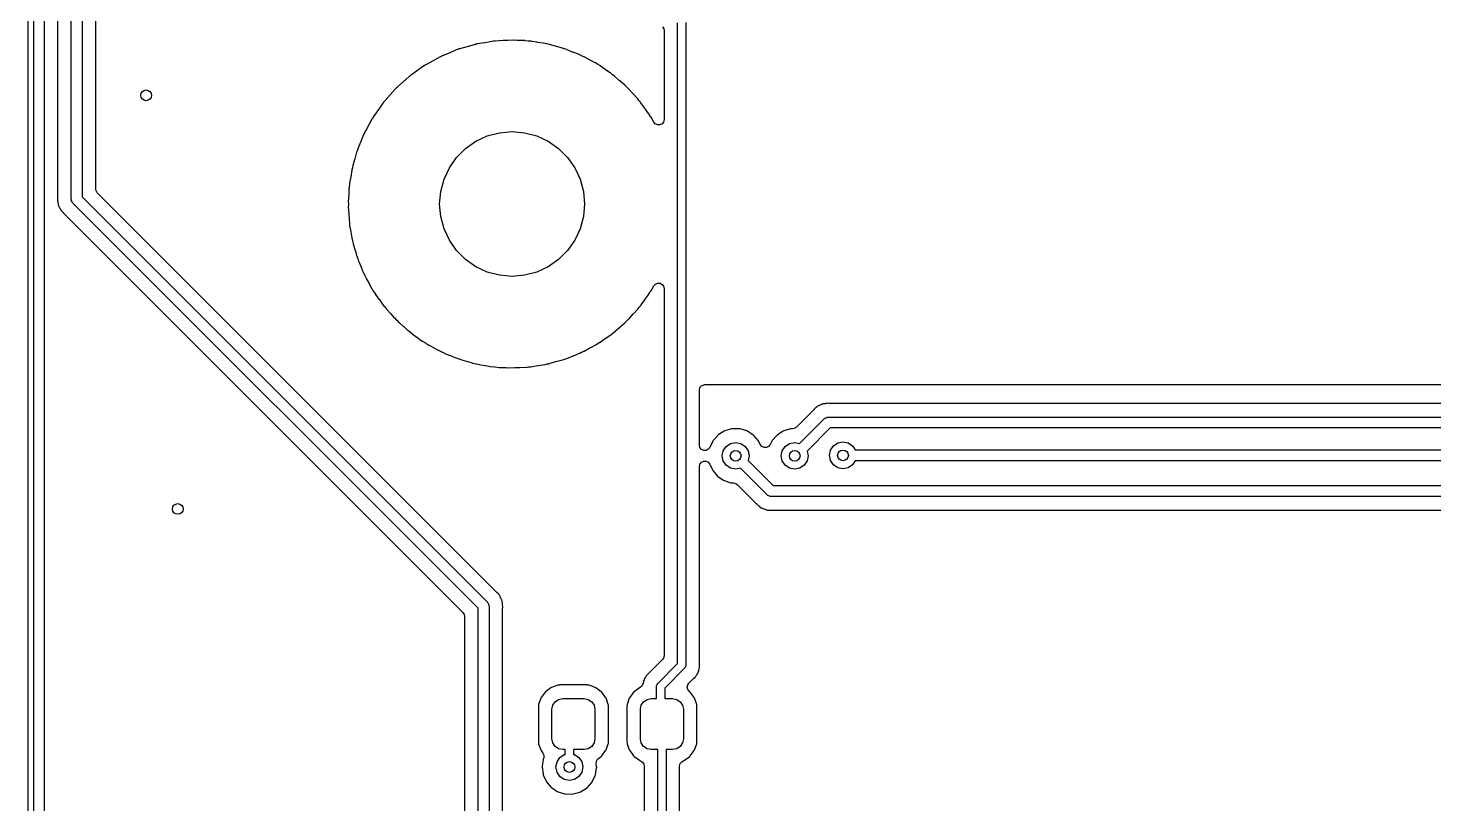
# Model space of a CAD drawing. Extents: x 0 to 4.25, y -4.33 to 0.
# Drawn here: x -0.002 to 1.03, y -3.785 to -3.216 of the extents above; entities that cross this region are included whole.
import ezdxf

# ---------------------------------------------------------------- set-up
doc = ezdxf.new("R2010")
doc.units = 0
doc.header["$MEASUREMENT"] = 0
doc.layers.add('BLACK', color=7, linetype='CONTINUOUS')

msp = doc.modelspace()

# ---------------------------------------------------------------- linework, layer by layer
at = {"layer": 'BLACK', "linetype": 'CONTINUOUS'}
for p, q in [((-0.001969, -4.33071), (-0.001969, 0)), ((0.001969, -0.001969), (0.001969, -4.32874)), ((0.009961, -4.31675), (0.009961, -2.81896)), ((0.019681, -2.87754), (0.019681, -3.33962)), ((0.029661, -3.34154), (0.029661, -2.87717)), ((0.037661, -2.87882), (0.037661, -3.33988)), ((0.047642, -3.33409), (0.047642, -3.14994)), ((0.463579, -3.21501), (0.464526, -3.21651)), ((0.464526, -3.21651), (0.464751, -3.21784)), ((0.464751, -3.21784), (0.464751, -3.28316)), ((0.474731, -3.68244), (0.474731, -3.21204)), ((0.480731, -3.21197), (0.480731, -3.68369)), ((0.326061, -3.22794), (0.320213, -3.22965)), ((0.326278, -3.22789), (0.326061, -3.22794)), ((0.32665, -3.22783), (0.326278, -3.22789)), ((0.327048, -3.22774), (0.32665, -3.22783)), ((0.327293, -3.22767), (0.327048, -3.22774)), ((0.327506, -3.22763), (0.327293, -3.22767)), ((0.333334, -3.22668), (0.327506, -3.22763)), ((0.333372, -3.22668), (0.333334, -3.22668)), ((0.339496, -3.22562), (0.333372, -3.22668)), ((0.339718, -3.2256), (0.339496, -3.22562)), ((0.339985, -3.22558), (0.339718, -3.2256)), ((0.340399, -3.22554), (0.339985, -3.22558)), ((0.340542, -3.22551), (0.340399, -3.22554)), ((0.34076, -3.22549), (0.340542, -3.22551)), ((0.346742, -3.2252), (0.34076, -3.22549)), ((0.346774, -3.2252), (0.346742, -3.2252)), ((0.349711, -3.22503), (0.346774, -3.2252)), ((0.349822, -3.22503), (0.349711, -3.22503)), ((0.350153, -3.22503), (0.349822, -3.22503)), ((0.350348, -3.22502), (0.350153, -3.22503)), ((0.35395, -3.22485), (0.350348, -3.22502)), ((0.354168, -3.22485), (0.35395, -3.22485)), ((0.356894, -3.22502), (0.354168, -3.22485)), ((0.357145, -3.22503), (0.356894, -3.22502)), ((0.358174, -3.22503), (0.357145, -3.22503)), ((0.358249, -3.22503), (0.358174, -3.22503)), ((0.362561, -3.2252), (0.358249, -3.22503)), ((0.362748, -3.22521), (0.362561, -3.2252)), ((0.364971, -3.22552), (0.362748, -3.22521)), ((0.365259, -3.22555), (0.364971, -3.22552)), ((0.367348, -3.22568), (0.365259, -3.22555)), ((0.367566, -3.2257), (0.367348, -3.22568)), ((0.371644, -3.22642), (0.367566, -3.2257)), ((0.371799, -3.22645), (0.371644, -3.22642)), ((0.376056, -3.22703), (0.371799, -3.22645)), ((0.376273, -3.22707), (0.376056, -3.22703)), ((0.378325, -3.22759), (0.376273, -3.22707)), ((0.378615, -3.22765), (0.378325, -3.22759)), ((0.380571, -3.228), (0.378615, -3.22765)), ((0.380784, -3.22805), (0.380571, -3.228)), ((0.384858, -3.22925), (0.380784, -3.22805)), ((0.300406, -3.23706), (0.295298, -3.23992)), ((0.300606, -3.23696), (0.300406, -3.23706)), ((0.301155, -3.23673), (0.300606, -3.23696)), ((0.301511, -3.23656), (0.301155, -3.23673)), ((0.301924, -3.23633), (0.301511, -3.23656)), ((0.302122, -3.23624), (0.301924, -3.23633)), ((0.307419, -3.2341), (0.302122, -3.23624)), ((0.307467, -3.23408), (0.307419, -3.2341)), ((0.312975, -3.23177), (0.307467, -3.23408)), ((0.313185, -3.2317), (0.312975, -3.23177)), ((0.313651, -3.23156), (0.313185, -3.2317)), ((0.31403, -3.23143), (0.313651, -3.23156)), ((0.314366, -3.23129), (0.31403, -3.23143)), ((0.314574, -3.23122), (0.314366, -3.23129)), ((0.320169, -3.22966), (0.314574, -3.23122)), ((0.320213, -3.22965), (0.320169, -3.22966)), ((0.385003, -3.22928), (0.384858, -3.22925)), ((0.389274, -3.23037), (0.385003, -3.22928)), ((0.389485, -3.23044), (0.389274, -3.23037)), ((0.391363, -3.23115), (0.389485, -3.23044)), ((0.391651, -3.23124), (0.391363, -3.23115)), ((0.393452, -3.23177), (0.391651, -3.23124)), ((0.393658, -3.23185), (0.393452, -3.23177)), ((0.397673, -3.23354), (0.393658, -3.23185)), ((0.397806, -3.23359), (0.397673, -3.23354)), ((0.402028, -3.23519), (0.397806, -3.23359)), ((0.402231, -3.23528), (0.402028, -3.23519)), ((0.403919, -3.23615), (0.402231, -3.23528)), ((0.404201, -3.23628), (0.403919, -3.23615)), ((0.405833, -3.23697), (0.404201, -3.23628)), ((0.406028, -3.23706), (0.405833, -3.23697)), ((0.409924, -3.23924), (0.406028, -3.23706)), ((0.410044, -3.2393), (0.409924, -3.23924)), ((0.414155, -3.24142), (0.410044, -3.2393)), ((0.283807, -3.24712), (0.279278, -3.25027)), ((0.283861, -3.24708), (0.283807, -3.24712)), ((0.288517, -3.24373), (0.283861, -3.24708)), ((0.288704, -3.24361), (0.288517, -3.24373)), ((0.289317, -3.24327), (0.288704, -3.24361)), ((0.289646, -3.24306), (0.289317, -3.24327)), ((0.290121, -3.24273), (0.289646, -3.24306)), ((0.290308, -3.24262), (0.290121, -3.24273)), ((0.295246, -3.23995), (0.290308, -3.24262)), ((0.295298, -3.23992), (0.295246, -3.23995)), ((0.414346, -3.24153), (0.414155, -3.24142)), ((0.415835, -3.24253), (0.414346, -3.24153)), ((0.416106, -3.24269), (0.415835, -3.24253)), ((0.417556, -3.2435), (0.416106, -3.24269)), ((0.417741, -3.24362), (0.417556, -3.2435)), ((0.421456, -3.24628), (0.417741, -3.24362)), ((0.421562, -3.24635), (0.421456, -3.24628)), ((0.425498, -3.24898), (0.421562, -3.24635)), ((0.425676, -3.24912), (0.425498, -3.24898)), ((0.42696, -3.2502), (0.425676, -3.24912)), ((0.268212, -3.2601), (0.26753, -3.26072)), ((0.268476, -3.25984), (0.268212, -3.2601)), ((0.269013, -3.25925), (0.268476, -3.25984)), ((0.269168, -3.2591), (0.269013, -3.25925)), ((0.27324, -3.25554), (0.269168, -3.2591)), ((0.273295, -3.25549), (0.27324, -3.25554)), ((0.277459, -3.2517), (0.273295, -3.25549)), ((0.277631, -3.25157), (0.277459, -3.2517)), ((0.27829, -3.25109), (0.277631, -3.25157)), ((0.278588, -3.25085), (0.27829, -3.25109)), ((0.279105, -3.2504), (0.278588, -3.25085)), ((0.279278, -3.25027), (0.279105, -3.2504)), ((0.427216, -3.2504), (0.42696, -3.2502)), ((0.428479, -3.25131), (0.427216, -3.2504)), ((0.428649, -3.25145), (0.428479, -3.25131)), ((0.432124, -3.25457), (0.428649, -3.25145)), ((0.432216, -3.25465), (0.432124, -3.25457)), ((0.435914, -3.25778), (0.432216, -3.25465)), ((0.436074, -3.25794), (0.435914, -3.25778)), ((0.437152, -3.25908), (0.436074, -3.25794)), ((0.437389, -3.25931), (0.437152, -3.25908)), ((0.438463, -3.26028), (0.437389, -3.25931)), ((0.25921, -3.27019), (0.258531, -3.27097)), ((0.259438, -3.26991), (0.25921, -3.27019)), ((0.25997, -3.26917), (0.259438, -3.26991)), ((0.260108, -3.269), (0.25997, -3.26917)), ((0.263687, -3.26508), (0.260108, -3.269)), ((0.263741, -3.26502), (0.263687, -3.26508)), ((0.267375, -3.26088), (0.263741, -3.26502)), ((0.26753, -3.26072), (0.267375, -3.26088)), ((0.438617, -3.26044), (0.438463, -3.26028)), ((0.441791, -3.26401), (0.438617, -3.26044)), ((0.441869, -3.2641), (0.441791, -3.26401)), ((0.445264, -3.26771), (0.441869, -3.2641)), ((0.445407, -3.26788), (0.445264, -3.26771)), ((0.446283, -3.26905), (0.445407, -3.26788)), ((0.446497, -3.26931), (0.446283, -3.26905)), ((0.447385, -3.27031), (0.446497, -3.26931)), ((0.447521, -3.27048), (0.447385, -3.27031)), ((0.450338, -3.27448), (0.447521, -3.27048)), ((0.252089, -3.28004), (0.251589, -3.28092)), ((0.252207, -3.27986), (0.252089, -3.28004)), ((0.255265, -3.27565), (0.252207, -3.27986)), ((0.255316, -3.27558), (0.255265, -3.27565)), ((0.258394, -3.27114), (0.255316, -3.27558)), ((0.258531, -3.27097), (0.258394, -3.27114)), ((0.450402, -3.27457), (0.450338, -3.27448)), ((0.453432, -3.27862), (0.450402, -3.27457)), ((0.453555, -3.27881), (0.453432, -3.27862)), ((0.454238, -3.27998), (0.453555, -3.27881)), ((0.454425, -3.28027), (0.454238, -3.27998)), ((0.455133, -3.28127), (0.454425, -3.28027)), ((0.248083, -3.28709), (0.245566, -3.29152)), ((0.248129, -3.28701), (0.248083, -3.28709)), ((0.250633, -3.28235), (0.248129, -3.28701)), ((0.250749, -3.28216), (0.250633, -3.28235)), ((0.251398, -3.28123), (0.250749, -3.28216)), ((0.251589, -3.28092), (0.251398, -3.28123)), ((0.455249, -3.28146), (0.455133, -3.28127)), ((0.457245, -3.28509), (0.455249, -3.28146)), ((0.458257, -3.28629), (0.457245, -3.28509)), ((0.45986, -3.28706), (0.458257, -3.28629)), ((0.461641, -3.28706), (0.45986, -3.28706)), ((0.463245, -3.28629), (0.461641, -3.28706)), ((0.464354, -3.2849), (0.463245, -3.28629)), ((0.464751, -3.28316), (0.464354, -3.2849)), ((0.242233, -3.29927), (0.240267, -3.30386)), ((0.242272, -3.29918), (0.242233, -3.29927)), ((0.24419, -3.29437), (0.242272, -3.29918)), ((0.244284, -3.29417), (0.24419, -3.29437)), ((0.244874, -3.29307), (0.244284, -3.29417)), ((0.245027, -3.29275), (0.244874, -3.29307)), ((0.245469, -3.29172), (0.245027, -3.29275)), ((0.245566, -3.29152), (0.245469, -3.29172)), ((0.319056, -3.30437), (0.326645, -3.29906)), ((0.326645, -3.29906), (0.335042, -3.29514)), ((0.335042, -3.29514), (0.34399, -3.29274)), ((0.34399, -3.29274), (0.35322, -3.29194)), ((0.35322, -3.29194), (0.362449, -3.29274)), ((0.362449, -3.29274), (0.371398, -3.29514)), ((0.371398, -3.29514), (0.379795, -3.29906)), ((0.379795, -3.29906), (0.387384, -3.30437)), ((0.23915, -3.30704), (0.237817, -3.31192)), ((0.23922, -3.30683), (0.23915, -3.30704)), ((0.239723, -3.30557), (0.23922, -3.30683)), ((0.239837, -3.30524), (0.239723, -3.30557)), ((0.240192, -3.30406), (0.239837, -3.30524)), ((0.240267, -3.30386), (0.240192, -3.30406)), ((0.307191, -3.31851), (0.312505, -3.31092)), ((0.312505, -3.31092), (0.319056, -3.30437)), ((0.387384, -3.30437), (0.393935, -3.31092)), ((0.393935, -3.31092), (0.399249, -3.31851)), ((0.235576, -3.32019), (0.234822, -3.32509)), ((0.235622, -3.31998), (0.235576, -3.32019)), ((0.236007, -3.31856), (0.235622, -3.31998)), ((0.236082, -3.31823), (0.236007, -3.31856)), ((0.236323, -3.31692), (0.236082, -3.31823)), ((0.236375, -3.31671), (0.236323, -3.31692)), ((0.237787, -3.31203), (0.236375, -3.31671)), ((0.237817, -3.31192), (0.237787, -3.31203)), ((0.303275, -3.32691), (0.307191, -3.31851)), ((0.399249, -3.31851), (0.403164, -3.32691)), ((0.233774, -3.3319), (0.233535, -3.33345)), ((0.233811, -3.33157), (0.233774, -3.3319)), ((0.233912, -3.33012), (0.233811, -3.33157)), ((0.233939, -3.32991), (0.233912, -3.33012)), ((0.234803, -3.3252), (0.233939, -3.32991)), ((0.234822, -3.32509), (0.234803, -3.3252)), ((0.300878, -3.33586), (0.303275, -3.32691)), ((0.403164, -3.32691), (0.405562, -3.33586)), ((0.019572, -3.34055), (0.019542, -3.34119)), ((0.019542, -3.34119), (0.019653, -3.34213)), ((0.019592, -3.34046), (0.019572, -3.34055)), ((0.019681, -3.33962), (0.019592, -3.34046)), ((0.019653, -3.34213), (0.019667, -3.34237)), ((0.019667, -3.34237), (0.019668, -3.34237)), ((0.019668, -3.34237), (0.019708, -3.34286)), ((0.029761, -3.34184), (0.029661, -3.34154)), ((0.029711, -3.34216), (0.029761, -3.34184)), ((0.030136, -3.343), (0.029711, -3.34216)), ((0.037661, -3.33988), (0.335112, -3.63733)), ((0.047866, -3.33541), (0.047642, -3.33409)), ((0.048813, -3.33692), (0.047866, -3.33541)), ((0.341902, -3.63), (0.048813, -3.33692)), ((0.233317, -3.33863), (0.232991, -3.3433)), ((0.233324, -3.33851), (0.233317, -3.33863)), ((0.233514, -3.33367), (0.233324, -3.33851)), ((0.233535, -3.33345), (0.233514, -3.33367)), ((0.30007, -3.34509), (0.300878, -3.33586)), ((0.405562, -3.33586), (0.406369, -3.34509)), ((0.019708, -3.34286), (0.0198, -3.34341)), ((0.0198, -3.34341), (0.019827, -3.3436)), ((0.019827, -3.3436), (0.020012, -3.34517)), ((0.020012, -3.34517), (0.020134, -3.34559)), ((0.020134, -3.34559), (0.020155, -3.34568)), ((0.020155, -3.34568), (0.020164, -3.34571)), ((0.020164, -3.34571), (0.020221, -3.34589)), ((0.020221, -3.34589), (0.020228, -3.34591)), ((0.020228, -3.34591), (0.020265, -3.346)), ((0.020265, -3.346), (0.020406, -3.34641)), ((0.020406, -3.34641), (0.021156, -3.3478)), ((0.021156, -3.3478), (0.021241, -3.34797)), ((0.021241, -3.34797), (0.021959, -3.34946)), ((0.021959, -3.34946), (0.022206, -3.34985)), ((0.022206, -3.34985), (0.022301, -3.34995)), ((0.022301, -3.34995), (0.022514, -3.3502)), ((0.022514, -3.3502), (0.0227, -3.35044)), ((0.0227, -3.35044), (0.02393, -3.35158)), ((0.02393, -3.35158), (0.024043, -3.35169)), ((0.024043, -3.35169), (0.317132, -3.64478)), ((0.030425, -3.34389), (0.030136, -3.343)), ((0.030686, -3.34408), (0.030425, -3.34389)), ((0.030833, -3.34436), (0.030686, -3.34408)), ((0.328283, -3.64181), (0.030833, -3.34436)), ((0.233053, -3.34539), (0.232987, -3.34707)), ((0.232987, -3.34707), (0.232991, -3.3473)), ((0.232991, -3.3433), (0.232988, -3.34352)), ((0.232988, -3.34352), (0.233053, -3.34507)), ((0.232991, -3.3473), (0.233342, -3.35202)), ((0.233053, -3.34507), (0.233053, -3.34539)), ((0.233342, -3.35202), (0.23335, -3.35215)), ((0.23335, -3.35215), (0.233541, -3.35671)), ((0.300878, -3.35432), (0.30007, -3.34509)), ((0.406369, -3.34509), (0.405562, -3.35432)), ((0.233541, -3.35671), (0.233562, -3.35693)), ((0.233562, -3.35693), (0.233816, -3.35857)), ((0.233816, -3.35857), (0.233852, -3.35889)), ((0.233852, -3.35889), (0.233985, -3.36067)), ((0.233985, -3.36067), (0.234014, -3.36089)), ((0.234014, -3.36089), (0.234877, -3.36544)), ((0.303275, -3.36326), (0.300878, -3.35432)), ((0.307191, -3.37166), (0.303275, -3.36326)), ((0.403164, -3.36326), (0.399249, -3.37166)), ((0.405562, -3.35432), (0.403164, -3.36326)), ((0.234877, -3.36544), (0.2349, -3.36557)), ((0.2349, -3.36557), (0.235583, -3.36998)), ((0.235583, -3.36998), (0.235628, -3.37019)), ((0.235628, -3.37019), (0.236092, -3.3719)), ((0.236092, -3.3719), (0.236162, -3.3722)), ((0.236162, -3.3722), (0.236516, -3.37407)), ((0.312505, -3.37925), (0.307191, -3.37166)), ((0.399249, -3.37166), (0.393935, -3.37925)), ((0.236516, -3.37407), (0.23657, -3.37429)), ((0.23657, -3.37429), (0.237908, -3.3786)), ((0.237908, -3.3786), (0.237948, -3.37873)), ((0.237948, -3.37873), (0.23909, -3.38294)), ((0.23909, -3.38294), (0.239159, -3.38314)), ((0.239159, -3.38314), (0.239851, -3.38489)), ((0.319056, -3.3858), (0.312505, -3.37925)), ((0.393935, -3.37925), (0.387384, -3.3858)), ((0.239851, -3.38489), (0.239952, -3.38518)), ((0.239952, -3.38518), (0.240547, -3.38709)), ((0.240547, -3.38709), (0.240625, -3.3873)), ((0.240625, -3.3873), (0.242399, -3.39133)), ((0.242399, -3.39133), (0.242457, -3.39147)), ((0.242457, -3.39147), (0.244021, -3.39542)), ((0.326645, -3.39112), (0.319056, -3.3858)), ((0.335042, -3.39503), (0.326645, -3.39112)), ((0.379795, -3.39112), (0.371398, -3.39503)), ((0.387384, -3.3858), (0.379795, -3.39112)), ((0.244021, -3.39542), (0.244113, -3.39562)), ((0.244113, -3.39562), (0.245045, -3.39737)), ((0.245045, -3.39737), (0.245174, -3.39764)), ((0.245174, -3.39764), (0.246027, -3.39958)), ((0.246027, -3.39958), (0.246128, -3.39978)), ((0.246128, -3.39978), (0.248292, -3.40349)), ((0.248292, -3.40349), (0.248368, -3.40362)), ((0.248368, -3.40362), (0.250312, -3.40728)), ((0.34399, -3.39743), (0.335042, -3.39503)), ((0.35322, -3.39824), (0.34399, -3.39743)), ((0.362449, -3.39743), (0.35322, -3.39824)), ((0.371398, -3.39503), (0.362449, -3.39743)), ((0.457227, -3.40518), (0.458397, -3.40384)), ((0.458397, -3.40384), (0.460034, -3.40314)), ((0.460034, -3.40314), (0.461812, -3.40321)), ((0.461812, -3.40321), (0.46338, -3.40406)), ((0.46338, -3.40406), (0.464428, -3.4055)), ((0.250312, -3.40728), (0.250425, -3.40747)), ((0.250425, -3.40747), (0.251609, -3.4092)), ((0.251609, -3.4092), (0.251764, -3.40944)), ((0.251764, -3.40944), (0.252885, -3.41136)), ((0.252885, -3.41136), (0.253007, -3.41155)), ((0.253007, -3.41155), (0.255512, -3.4149)), ((0.255512, -3.4149), (0.255608, -3.41504)), ((0.450703, -3.4152), (0.453312, -3.41172)), ((0.453312, -3.41172), (0.453432, -3.41154)), ((0.453432, -3.41154), (0.454383, -3.40992)), ((0.454383, -3.40992), (0.454546, -3.40966)), ((0.454546, -3.40966), (0.455691, -3.40801)), ((0.455691, -3.40801), (0.455807, -3.40782)), ((0.455807, -3.40782), (0.457227, -3.40518)), ((0.464428, -3.4055), (0.464751, -3.40707)), ((0.464751, -3.40707), (0.464751, -3.67665)), ((0.255608, -3.41504), (0.257887, -3.41837)), ((0.257887, -3.41837), (0.25802, -3.41854)), ((0.25802, -3.41854), (0.259459, -3.4202)), ((0.259459, -3.4202), (0.259636, -3.42043)), ((0.259636, -3.42043), (0.261033, -3.4223)), ((0.261033, -3.4223), (0.261175, -3.42247)), ((0.261175, -3.42247), (0.263969, -3.42544)), ((0.442206, -3.42571), (0.44526, -3.42246)), ((0.44526, -3.42246), (0.445401, -3.42229)), ((0.445401, -3.42229), (0.446461, -3.42088)), ((0.446461, -3.42088), (0.446657, -3.42063)), ((0.446657, -3.42063), (0.447909, -3.41921)), ((0.447909, -3.41921), (0.448045, -3.41903)), ((0.448045, -3.41903), (0.450619, -3.41532)), ((0.450619, -3.41532), (0.450703, -3.4152)), ((0.263969, -3.42544), (0.264083, -3.42556)), ((0.264083, -3.42556), (0.266649, -3.42853)), ((0.266649, -3.42853), (0.266801, -3.42869)), ((0.266801, -3.42869), (0.268496, -3.43026)), ((0.268496, -3.43026), (0.268692, -3.43046)), ((0.268692, -3.43046), (0.270366, -3.43224)), ((0.270366, -3.43224), (0.270527, -3.43239)), ((0.270527, -3.43239), (0.273555, -3.43495)), ((0.273555, -3.43495), (0.273688, -3.43507)), ((0.273688, -3.43507), (0.27649, -3.43766)), ((0.428981, -3.43847), (0.432486, -3.43528)), ((0.432486, -3.43528), (0.432583, -3.4352)), ((0.432583, -3.4352), (0.436062, -3.43224)), ((0.436062, -3.43224), (0.436221, -3.43209)), ((0.436221, -3.43209), (0.437358, -3.43088)), ((0.437358, -3.43088), (0.437584, -3.43065)), ((0.437584, -3.43065), (0.43891, -3.42945)), ((0.43891, -3.42945), (0.439066, -3.42929)), ((0.439066, -3.42929), (0.442115, -3.42581)), ((0.442115, -3.42581), (0.442206, -3.42571)), ((0.27649, -3.43766), (0.276659, -3.4378)), ((0.276659, -3.4378), (0.278605, -3.43924)), ((0.278605, -3.43924), (0.278816, -3.43941)), ((0.278816, -3.43941), (0.280764, -3.44105)), ((0.280764, -3.44105), (0.280941, -3.44119)), ((0.280941, -3.44119), (0.284149, -3.44333)), ((0.284149, -3.44333), (0.284301, -3.44344)), ((0.284301, -3.44344), (0.287288, -3.44564)), ((0.287288, -3.44564), (0.287471, -3.44576)), ((0.287471, -3.44576), (0.289659, -3.44702)), ((0.417923, -3.44644), (0.421855, -3.44361)), ((0.421855, -3.44361), (0.421955, -3.44354)), ((0.421955, -3.44354), (0.425831, -3.44093)), ((0.425831, -3.44093), (0.426005, -3.4408)), ((0.426005, -3.4408), (0.427188, -3.43979)), ((0.427188, -3.43979), (0.427444, -3.43959)), ((0.427444, -3.43959), (0.428809, -3.43861)), ((0.428809, -3.43861), (0.428981, -3.43847)), ((0.289659, -3.44702), (0.289882, -3.44716)), ((0.289882, -3.44716), (0.292094, -3.44864)), ((0.292094, -3.44864), (0.292284, -3.44875)), ((0.292284, -3.44875), (0.295618, -3.45047)), ((0.295618, -3.45047), (0.295786, -3.45056)), ((0.295786, -3.45056), (0.298908, -3.45236)), ((0.298908, -3.45236), (0.299103, -3.45246)), ((0.299103, -3.45246), (0.301517, -3.45352)), ((0.301517, -3.45352), (0.301747, -3.45363)), ((0.301747, -3.45363), (0.304208, -3.45489)), ((0.304208, -3.45489), (0.304412, -3.45498)), ((0.304412, -3.45498), (0.307817, -3.45627)), ((0.398235, -3.4564), (0.402793, -3.45463)), ((0.402793, -3.45463), (0.402992, -3.45454)), ((0.402992, -3.45454), (0.404177, -3.45392)), ((0.404177, -3.45392), (0.404483, -3.45378)), ((0.404483, -3.45378), (0.405833, -3.45321)), ((0.405833, -3.45321), (0.406033, -3.45312)), ((0.406033, -3.45312), (0.410356, -3.4507)), ((0.410356, -3.4507), (0.410458, -3.45064)), ((0.410458, -3.45064), (0.414695, -3.44843)), ((0.414695, -3.44843), (0.414883, -3.44831)), ((0.414883, -3.44831), (0.416081, -3.44751)), ((0.416081, -3.44751), (0.416363, -3.44733)), ((0.416363, -3.44733), (0.417736, -3.44656)), ((0.417736, -3.44656), (0.417923, -3.44644)), ((0.307817, -3.45627), (0.308001, -3.45635)), ((0.308001, -3.45635), (0.311204, -3.45775)), ((0.311204, -3.45775), (0.31141, -3.45783)), ((0.31141, -3.45783), (0.314029, -3.45864)), ((0.314029, -3.45864), (0.314263, -3.45872)), ((0.314263, -3.45872), (0.316955, -3.45974)), ((0.316955, -3.45974), (0.317166, -3.4598)), ((0.317166, -3.4598), (0.320589, -3.46067)), ((0.320589, -3.46067), (0.320788, -3.46073)), ((0.320788, -3.46073), (0.324024, -3.46173)), ((0.324024, -3.46173), (0.324236, -3.46178)), ((0.324236, -3.46178), (0.327036, -3.46232)), ((0.327036, -3.46232), (0.327271, -3.46237)), ((0.327271, -3.46237), (0.330166, -3.4631)), ((0.330166, -3.4631), (0.330384, -3.46315)), ((0.330384, -3.46315), (0.333775, -3.46361)), ((0.333775, -3.46361), (0.333985, -3.46364)), ((0.333985, -3.46364), (0.337208, -3.46426)), ((0.337208, -3.46426), (0.337425, -3.46429)), ((0.337425, -3.46429), (0.340375, -3.46451)), ((0.340375, -3.46451), (0.340607, -3.46454)), ((0.340607, -3.46454), (0.343691, -3.46496)), ((0.343691, -3.46496), (0.343879, -3.46497)), ((0.343879, -3.46497), (0.34819, -3.46514)), ((0.34819, -3.46514), (0.348266, -3.46515)), ((0.348266, -3.46515), (0.348431, -3.46515)), ((0.348431, -3.46515), (0.348738, -3.46516)), ((0.348738, -3.46516), (0.350592, -3.4653)), ((0.350592, -3.4653), (0.350811, -3.4653)), ((0.350811, -3.4653), (0.355295, -3.46515)), ((0.355295, -3.46515), (0.355434, -3.46515)), ((0.355434, -3.46515), (0.356618, -3.46515)), ((0.356618, -3.46515), (0.356728, -3.46514)), ((0.356728, -3.46514), (0.35872, -3.46503)), ((0.35872, -3.46503), (0.358807, -3.46502)), ((0.358807, -3.46502), (0.364008, -3.46484)), ((0.364008, -3.46484), (0.364227, -3.46482)), ((0.364227, -3.46482), (0.365228, -3.46468)), ((0.365228, -3.46468), (0.365586, -3.46464)), ((0.365586, -3.46464), (0.366722, -3.46457)), ((0.366722, -3.46457), (0.366943, -3.46455)), ((0.366943, -3.46455), (0.372154, -3.46365)), ((0.372154, -3.46365), (0.372247, -3.46364)), ((0.372247, -3.46364), (0.37729, -3.46289)), ((0.37729, -3.46289), (0.377505, -3.46285)), ((0.377505, -3.46285), (0.378588, -3.46256)), ((0.378588, -3.46256), (0.378932, -3.46249)), ((0.378932, -3.46249), (0.380161, -3.46228)), ((0.380161, -3.46228), (0.380378, -3.46223)), ((0.380378, -3.46223), (0.385348, -3.46078)), ((0.385348, -3.46078), (0.385445, -3.46075)), ((0.385445, -3.46075), (0.390272, -3.45948)), ((0.390272, -3.45948), (0.390481, -3.45941)), ((0.390481, -3.45941), (0.391626, -3.45896)), ((0.391626, -3.45896), (0.391954, -3.45885)), ((0.391954, -3.45885), (0.393255, -3.45847)), ((0.393255, -3.45847), (0.393464, -3.4584)), ((0.393464, -3.4584), (0.398135, -3.45644)), ((0.398135, -3.45644), (0.398235, -3.4564)), ((0.490711, -3.48161), (0.491107, -3.47987)), ((0.490711, -3.52202), (0.490711, -3.48161)), ((0.491107, -3.47987), (0.492217, -3.47848)), ((0.492217, -3.47848), (0.493821, -3.47771)), ((0.493821, -3.47771), (0.494711, -3.47761)), ((0.494711, -3.47761), (1.05569, -3.47761)), ((0.57493, -3.49585), (0.561865, -3.50892)), ((0.575039, -3.49574), (0.57493, -3.49585)), ((0.576175, -3.49451), (0.575039, -3.49574)), ((0.576414, -3.49432), (0.576175, -3.49451)), ((0.576667, -3.49411), (0.576414, -3.49432)), ((0.576771, -3.49401), (0.576667, -3.49411)), ((0.577154, -3.49377), (0.576771, -3.49401)), ((0.578648, -3.49305), (0.577154, -3.49377)), ((0.578816, -3.49296), (0.578648, -3.49305)), ((0.580206, -3.49221), (0.578816, -3.49296)), ((0.580618, -3.49207), (0.580206, -3.49221)), ((0.580707, -3.49204), (0.580618, -3.49207)), ((0.580733, -3.49203), (0.580707, -3.49204)), ((0.580912, -3.49197), (0.580733, -3.49203)), ((0.580937, -3.49196), (0.580912, -3.49197)), ((0.581032, -3.49194), (0.580937, -3.49196)), ((0.58145, -3.49182), (0.581032, -3.49194)), ((0.583018, -3.49163), (0.58145, -3.49182)), ((0.583204, -3.49161), (0.583018, -3.49163)), ((0.583761, -3.49152), (0.583204, -3.49161)), ((0.584247, -3.49148), (0.583761, -3.49152)), ((0.584484, -3.49146), (0.584247, -3.49147)), ((0.584247, -3.49147), (0.584247, -3.49148)), ((0.585428, -3.49135), (0.584484, -3.49146)), ((0.586067, -3.49138), (0.585428, -3.49135)), ((0.586158, -3.4914), (0.586067, -3.49138)), ((0.587, -3.49149), (0.586158, -3.4914)), ((1.71291, -3.49149), (0.587, -3.49149)), ((0.564121, -3.52077), (0.582254, -3.50264)), ((0.582254, -3.50264), (0.582541, -3.50249)), ((0.582541, -3.50249), (0.582731, -3.50223)), ((0.582731, -3.50223), (0.583622, -3.50194)), ((0.583622, -3.50194), (0.584456, -3.50152)), ((0.584456, -3.50152), (0.584775, -3.50157)), ((0.584775, -3.50157), (0.585082, -3.50147)), ((0.585082, -3.50147), (1.7187, -3.50147)), ((0.504158, -3.51488), (0.500769, -3.51872)), ((0.504579, -3.51452), (0.504158, -3.51488)), ((0.508909, -3.51179), (0.504579, -3.51452)), ((0.509414, -3.51156), (0.508909, -3.51179)), ((0.514336, -3.51016), (0.509414, -3.51156)), ((0.514884, -3.51008), (0.514336, -3.51016)), ((0.520004, -3.51011), (0.514884, -3.51008)), ((0.520551, -3.51019), (0.520004, -3.51011)), ((0.525455, -3.51166), (0.520551, -3.51019)), ((0.525958, -3.51189), (0.525455, -3.51166)), ((0.530254, -3.51468), (0.525958, -3.51189)), ((0.53067, -3.51504), (0.530254, -3.51468)), ((0.534012, -3.51892), (0.53067, -3.51504)), ((0.547465, -3.51488), (0.544076, -3.51872)), ((0.547886, -3.51452), (0.547465, -3.51488)), ((0.552216, -3.51179), (0.547886, -3.51452)), ((0.552721, -3.51156), (0.552216, -3.51179)), ((0.557643, -3.51016), (0.552721, -3.51156)), ((0.558191, -3.51008), (0.557643, -3.51016)), ((0.559012, -3.51009), (0.558191, -3.51008)), ((0.560358, -3.50986), (0.559012, -3.51009)), ((0.561865, -3.50892), (0.560358, -3.50986)), ((0.586739, -3.50947), (0.569778, -3.52643)), ((1.72036, -3.50947), (0.586739, -3.50947)), ((0.491125, -3.52379), (0.490711, -3.52202)), ((0.492248, -3.52518), (0.491125, -3.52379)), ((0.49386, -3.52593), (0.492248, -3.52518)), ((0.49564, -3.52591), (0.49386, -3.52593)), ((0.497236, -3.52513), (0.49564, -3.52591)), ((0.498332, -3.52372), (0.497236, -3.52513)), ((0.500466, -3.51918), (0.498332, -3.52372)), ((0.500769, -3.51872), (0.500466, -3.51918)), ((0.50748, -3.52992), (0.50823, -3.52615)), ((0.50823, -3.52615), (0.510363, -3.52296)), ((0.510363, -3.52296), (0.513556, -3.52083)), ((0.513556, -3.52083), (0.517323, -3.52008)), ((0.517323, -3.52008), (0.521089, -3.52083)), ((0.521089, -3.52083), (0.524283, -3.52296)), ((0.524283, -3.52296), (0.526416, -3.52615)), ((0.526416, -3.52615), (0.527165, -3.52992)), ((0.53431, -3.51939), (0.534012, -3.51892)), ((0.535335, -3.52164), (0.53431, -3.51939)), ((0.536513, -3.52314), (0.535335, -3.52164)), ((0.538124, -3.52389), (0.536513, -3.52314)), ((0.539904, -3.52387), (0.538124, -3.52389)), ((0.541501, -3.52309), (0.539904, -3.52387)), ((0.542597, -3.52168), (0.541501, -3.52309)), ((0.543773, -3.51918), (0.542597, -3.52168)), ((0.544076, -3.51872), (0.543773, -3.51918)), ((0.550787, -3.52992), (0.551537, -3.52615)), ((0.551537, -3.52615), (0.55367, -3.52296)), ((0.55367, -3.52296), (0.556863, -3.52083)), ((0.556863, -3.52083), (0.56063, -3.52008)), ((0.56063, -3.52008), (0.564121, -3.52077)), ((0.569778, -3.52643), (0.570472, -3.52992)), ((0.58622, -3.52957), (0.58697, -3.5258)), ((0.58697, -3.5258), (0.589103, -3.52261)), ((0.589103, -3.52261), (0.592296, -3.52047)), ((0.592296, -3.52047), (0.596063, -3.51972)), ((0.596063, -3.51972), (0.59983, -3.52047)), ((0.59983, -3.52047), (0.603023, -3.52261)), ((0.603023, -3.52261), (0.605, -3.52557)), ((0.605, -3.52557), (1.75889, -3.52557)), ((0.490711, -3.53769), (0.491107, -3.53595)), ((0.490711, -3.68295), (0.490711, -3.53769)), ((0.491107, -3.53595), (0.492217, -3.53456)), ((0.492217, -3.53456), (0.493821, -3.53379)), ((0.493821, -3.53379), (0.495601, -3.53379)), ((0.495601, -3.53379), (0.497205, -3.53456)), ((0.497205, -3.53456), (0.498372, -3.53608)), ((0.498372, -3.53608), (0.500208, -3.54025)), ((0.50823, -3.53369), (0.50748, -3.52992)), ((0.510363, -3.53688), (0.50823, -3.53369)), ((0.513556, -3.53901), (0.510363, -3.53688)), ((0.527165, -3.52992), (0.526471, -3.53341)), ((0.526471, -3.53341), (0.544846, -3.55179)), ((0.551537, -3.53369), (0.550787, -3.52992)), ((0.55367, -3.53688), (0.551537, -3.53369)), ((0.556863, -3.53901), (0.55367, -3.53688)), ((0.56759, -3.53688), (0.564396, -3.53901)), ((0.569723, -3.53369), (0.56759, -3.53688)), ((0.570472, -3.52992), (0.569723, -3.53369)), ((0.58697, -3.53333), (0.58622, -3.52957)), ((0.589103, -3.53653), (0.58697, -3.53333)), ((0.592296, -3.53866), (0.589103, -3.53653)), ((0.596063, -3.53941), (0.592296, -3.53866)), ((0.59983, -3.53866), (0.596063, -3.53941)), ((0.603023, -3.53653), (0.59983, -3.53866)), ((0.605, -3.53357), (0.603023, -3.53653)), ((1.76055, -3.53357), (0.605, -3.53357)), ((0.500208, -3.54025), (0.500501, -3.54072)), ((0.500501, -3.54072), (0.503795, -3.54464)), ((0.503795, -3.54464), (0.504207, -3.54501)), ((0.504207, -3.54501), (0.508469, -3.54784)), ((0.508469, -3.54784), (0.508968, -3.54808)), ((0.508968, -3.54808), (0.513854, -3.54961)), ((0.517323, -3.53976), (0.513556, -3.53901)), ((0.520814, -3.53907), (0.517323, -3.53976)), ((0.540361, -3.55862), (0.520814, -3.53907)), ((0.56063, -3.53976), (0.556863, -3.53901)), ((0.564396, -3.53901), (0.56063, -3.53976)), ((0.513854, -3.54961), (0.5144, -3.5497)), ((0.5144, -3.5497), (0.515767, -3.54972)), ((0.515767, -3.54972), (0.517495, -3.55015)), ((0.517495, -3.55015), (0.518522, -3.55089)), ((0.518522, -3.55089), (0.531947, -3.56432)), ((0.540648, -3.55876), (0.540361, -3.55862)), ((0.540838, -3.55902), (0.540648, -3.55876)), ((0.541729, -3.55931), (0.540838, -3.55902)), ((0.542563, -3.55974), (0.541729, -3.55931)), ((0.544846, -3.55179), (1.75756, -3.55179)), ((0.531947, -3.56432), (0.532479, -3.56498)), ((0.532479, -3.56498), (0.53253, -3.56505)), ((0.53253, -3.56505), (0.53296, -3.56553)), ((0.53296, -3.56553), (0.533707, -3.56612)), ((0.533707, -3.56612), (0.533884, -3.56627)), ((0.533884, -3.56627), (0.533884, -3.56627)), ((0.533884, -3.56627), (0.534257, -3.56659)), ((0.534257, -3.56659), (0.534715, -3.56692)), ((0.534715, -3.56692), (0.534866, -3.56703)), ((0.534866, -3.56703), (0.536106, -3.56801)), ((0.536106, -3.56801), (0.536487, -3.56822)), ((0.536487, -3.56822), (0.536569, -3.56827)), ((0.536569, -3.56827), (0.536593, -3.56828)), ((0.536593, -3.56828), (0.536761, -3.56837)), ((0.536761, -3.56837), (0.536784, -3.56838)), ((0.536784, -3.56838), (0.536873, -3.56842)), ((0.536873, -3.56842), (0.537264, -3.56861)), ((0.537264, -3.56861), (0.538777, -3.56906)), ((0.538777, -3.56906), (0.538957, -3.56912)), ((0.538957, -3.56912), (0.540521, -3.56967)), ((0.540521, -3.56967), (0.540966, -3.56976)), ((0.542882, -3.55969), (0.542563, -3.55974)), ((0.543189, -3.55979), (0.542882, -3.55969)), ((1.75756, -3.55979), (0.543189, -3.55979)), ((0.540966, -3.56976), (0.541107, -3.56977)), ((0.541107, -3.56977), (0.541436, -3.5698)), ((0.541436, -3.5698), (0.541736, -3.56984)), ((0.541736, -3.56984), (0.543409, -3.56977)), ((0.543409, -3.56977), (0.543566, -3.56977)), ((0.543566, -3.56977), (1.75062, -3.56977)), ((0.342015, -3.63011), (0.341902, -3.63)), ((0.343245, -3.63125), (0.342015, -3.63011)), ((0.343431, -3.63149), (0.343245, -3.63125)), ((0.343643, -3.63174), (0.343431, -3.63149)), ((0.328283, -3.92756), (0.328283, -3.64181)), ((0.335112, -3.63733), (0.335258, -3.63762)), ((0.335258, -3.63762), (0.33552, -3.63781)), ((0.33552, -3.63781), (0.335809, -3.6387)), ((0.335809, -3.6387), (0.336234, -3.63953)), ((0.336234, -3.63953), (0.336184, -3.63985)), ((0.336184, -3.63985), (0.336283, -3.64016)), ((0.336283, -3.64016), (0.336283, -3.9259)), ((0.343739, -3.63185), (0.343643, -3.63174)), ((0.343986, -3.63223), (0.343739, -3.63185)), ((0.344704, -3.63372), (0.343986, -3.63223)), ((0.344789, -3.63389), (0.344704, -3.63372)), ((0.345539, -3.63528), (0.344789, -3.63389)), ((0.34568, -3.63569), (0.345539, -3.63528)), ((0.345716, -3.63578), (0.34568, -3.63569)), ((0.345724, -3.63581), (0.345716, -3.63578)), ((0.345781, -3.63599), (0.345724, -3.63581)), ((0.34579, -3.63601), (0.345781, -3.63599)), ((0.345811, -3.63611), (0.34579, -3.63601)), ((0.345932, -3.63653), (0.345811, -3.63611)), ((0.346118, -3.63809), (0.345932, -3.63653)), ((0.346145, -3.63828), (0.346118, -3.63809)), ((0.346237, -3.63884), (0.346145, -3.63828)), ((0.346277, -3.63932), (0.346237, -3.63884)), ((0.346264, -3.64208), (0.346353, -3.64123)), ((0.346278, -3.63932), (0.346277, -3.63932)), ((0.346291, -3.63956), (0.346278, -3.63932)), ((0.346403, -3.6405), (0.346291, -3.63956)), ((0.346353, -3.64123), (0.346373, -3.64114)), ((0.346373, -3.64114), (0.346403, -3.6405)), ((0.317132, -3.64478), (0.318079, -3.64628)), ((0.318079, -3.64628), (0.318303, -3.64761)), ((0.318303, -3.64761), (0.318303, -3.92564)), ((0.346264, -3.92011), (0.346264, -3.64208)), ((0.463579, -3.67948), (0.453551, -3.68951)), ((0.460083, -3.69709), (0.474731, -3.68244)), ((0.464354, -3.67839), (0.463579, -3.67948)), ((0.464751, -3.67665), (0.464354, -3.67839)), ((0.490726, -3.68329), (0.490711, -3.68295)), ((0.450456, -3.69336), (0.450071, -3.69419)), ((0.451147, -3.69237), (0.450456, -3.69336)), ((0.451334, -3.69208), (0.451147, -3.69237)), ((0.451936, -3.69104), (0.451334, -3.69208)), ((0.452371, -3.69052), (0.451936, -3.69104)), ((0.453293, -3.68975), (0.452371, -3.69052)), ((0.453551, -3.68951), (0.453293, -3.68975)), ((0.479852, -3.68581), (0.465205, -3.70046)), ((0.480129, -3.68521), (0.479852, -3.68581)), ((0.48055, -3.68471), (0.480129, -3.68521)), ((0.480664, -3.68407), (0.48055, -3.68471)), ((0.480719, -3.68395), (0.480664, -3.68407)), ((0.480731, -3.68369), (0.480699, -3.68387)), ((0.480699, -3.68387), (0.480719, -3.68395)), ((0.482955, -3.69682), (0.486385, -3.69339)), ((0.486385, -3.69339), (0.486642, -3.69315)), ((0.486642, -3.69315), (0.487565, -3.69238)), ((0.487565, -3.69238), (0.487999, -3.69186)), ((0.487999, -3.69186), (0.488602, -3.69082)), ((0.488602, -3.69082), (0.488789, -3.69052)), ((0.488789, -3.69052), (0.48948, -3.68954)), ((0.48948, -3.68954), (0.489865, -3.68871)), ((0.489865, -3.68871), (0.490176, -3.68786)), ((0.490176, -3.68786), (0.490385, -3.68667)), ((0.490385, -3.68667), (0.490461, -3.68633)), ((0.490461, -3.68633), (0.490773, -3.68517)), ((0.490831, -3.68449), (0.490726, -3.68329)), ((0.490773, -3.68517), (0.490831, -3.68449)), ((0.377413, -3.70341), (0.374571, -3.70726)), ((0.377823, -3.703), (0.377413, -3.70341)), ((0.38167, -3.70016), (0.377823, -3.703)), ((0.382182, -3.69989), (0.38167, -3.70016)), ((0.386747, -3.69829), (0.382182, -3.69989)), ((0.38721, -3.69819), (0.386747, -3.69829)), ((0.388126, -3.6981), (0.38721, -3.69819)), ((0.38831, -3.69809), (0.388126, -3.6981)), ((0.408147, -3.69809), (0.38831, -3.69809)), ((0.408331, -3.6981), (0.408147, -3.69809)), ((0.409247, -3.69819), (0.408331, -3.6981)), ((0.40971, -3.69829), (0.409247, -3.69819)), ((0.414275, -3.69989), (0.40971, -3.69829)), ((0.414787, -3.70016), (0.414275, -3.69989)), ((0.418634, -3.703), (0.414787, -3.70016)), ((0.419044, -3.70341), (0.418634, -3.703)), ((0.421885, -3.70726), (0.419044, -3.70341)), ((0.442373, -3.70341), (0.439532, -3.70726)), ((0.442783, -3.703), (0.442373, -3.70341)), ((0.44663, -3.70016), (0.442783, -3.703)), ((0.447283, -3.69982), (0.44663, -3.70016)), ((0.448443, -3.69889), (0.447283, -3.69982)), ((0.449275, -3.69732), (0.448443, -3.69889)), ((0.449475, -3.69657), (0.449275, -3.69732)), ((0.44955, -3.69623), (0.449475, -3.69657)), ((0.449759, -3.69504), (0.44955, -3.69623)), ((0.450071, -3.69419), (0.449759, -3.69504)), ((0.459205, -3.69921), (0.459237, -3.69903)), ((0.459205, -3.70807), (0.459205, -3.69921)), ((0.459216, -3.69895), (0.459272, -3.69883)), ((0.459237, -3.69903), (0.459216, -3.69895)), ((0.459272, -3.69883), (0.459386, -3.69819)), ((0.459386, -3.69819), (0.459807, -3.69768)), ((0.459807, -3.69768), (0.460083, -3.69709)), ((0.465205, -3.70046), (0.465205, -3.70807)), ((0.481787, -3.6998), (0.482118, -3.69805)), ((0.482247, -3.70151), (0.481787, -3.6998)), ((0.482118, -3.69805), (0.482955, -3.69682)), ((0.483407, -3.70286), (0.482247, -3.70151)), ((0.483595, -3.703), (0.483407, -3.70286)), ((0.484005, -3.70341), (0.483595, -3.703)), ((0.486846, -3.70726), (0.484005, -3.70341)), ((0.372509, -3.71372), (0.3725, -3.7139)), ((0.3725, -3.7139), (0.3725, -3.73964)), ((0.372595, -3.7128), (0.372509, -3.71372)), ((0.372697, -3.71234), (0.372595, -3.7128)), ((0.3743, -3.70777), (0.372697, -3.71234)), ((0.374571, -3.70726), (0.3743, -3.70777)), ((0.38248, -3.71594), (0.38308, -3.71293)), ((0.38308, -3.71293), (0.384787, -3.71038)), ((0.384787, -3.71038), (0.387341, -3.70867)), ((0.387341, -3.70867), (0.390354, -3.70807)), ((0.390354, -3.70807), (0.406102, -3.70807)), ((0.406102, -3.70807), (0.409116, -3.70867)), ((0.409116, -3.70867), (0.41167, -3.71038)), ((0.41167, -3.71038), (0.413377, -3.71293)), ((0.413377, -3.71293), (0.413976, -3.71594)), ((0.422157, -3.70777), (0.421885, -3.70726)), ((0.42376, -3.71234), (0.422157, -3.70777)), ((0.423861, -3.7128), (0.42376, -3.71234)), ((0.423948, -3.71372), (0.423861, -3.7128)), ((0.423957, -3.7139), (0.423948, -3.71372)), ((0.423957, -3.73964), (0.423957, -3.7139)), ((0.437469, -3.71372), (0.437461, -3.7139)), ((0.437461, -3.7139), (0.437461, -3.73964)), ((0.437556, -3.7128), (0.437469, -3.71372)), ((0.437658, -3.71234), (0.437556, -3.7128)), ((0.439261, -3.70777), (0.437658, -3.71234)), ((0.439532, -3.70726), (0.439261, -3.70777)), ((0.447441, -3.71594), (0.44804, -3.71293)), ((0.44804, -3.71293), (0.449747, -3.71038)), ((0.449747, -3.71038), (0.452302, -3.70867)), ((0.452302, -3.70867), (0.455315, -3.70807)), ((0.455315, -3.70807), (0.459205, -3.70807)), ((0.465205, -3.70807), (0.471063, -3.70807)), ((0.471063, -3.70807), (0.474076, -3.70867)), ((0.474076, -3.70867), (0.476631, -3.71038)), ((0.476631, -3.71038), (0.478338, -3.71293)), ((0.478338, -3.71293), (0.478937, -3.71594)), ((0.487117, -3.70777), (0.486846, -3.70726)), ((0.48872, -3.71234), (0.487117, -3.70777)), ((0.488822, -3.7128), (0.48872, -3.71234)), ((0.488909, -3.71372), (0.488822, -3.7128)), ((0.488917, -3.7139), (0.488909, -3.71372)), ((0.488917, -3.7298), (0.488917, -3.7139)), ((0.38248, -3.7376), (0.38248, -3.71594)), ((0.413976, -3.71594), (0.413976, -3.7376)), ((0.447441, -3.7376), (0.447441, -3.71594)), ((0.478937, -3.71594), (0.478937, -3.7376)), ((0.488917, -3.73964), (0.488917, -3.7298)), ((0.3725, -3.73964), (0.372509, -3.73983)), ((0.372509, -3.73983), (0.372595, -3.74074)), ((0.372595, -3.74074), (0.372697, -3.74121)), ((0.372697, -3.74121), (0.3743, -3.74577)), ((0.38308, -3.74061), (0.38248, -3.7376)), ((0.384787, -3.74317), (0.38308, -3.74061)), ((0.387341, -3.74487), (0.384787, -3.74317)), ((0.390354, -3.74547), (0.387341, -3.74487)), ((0.409116, -3.74487), (0.406102, -3.74547)), ((0.41167, -3.74317), (0.409116, -3.74487)), ((0.413377, -3.74061), (0.41167, -3.74317)), ((0.413976, -3.7376), (0.413377, -3.74061)), ((0.422157, -3.74577), (0.42376, -3.74121)), ((0.42376, -3.74121), (0.423861, -3.74074)), ((0.423861, -3.74074), (0.423948, -3.73983)), ((0.423948, -3.73983), (0.423957, -3.73964)), ((0.437461, -3.73964), (0.437469, -3.73983)), ((0.437469, -3.73983), (0.437556, -3.74074)), ((0.437556, -3.74074), (0.437658, -3.74121)), ((0.437658, -3.74121), (0.439261, -3.74577)), ((0.44804, -3.74061), (0.447441, -3.7376)), ((0.449747, -3.74317), (0.44804, -3.74061)), ((0.452302, -3.74487), (0.449747, -3.74317)), ((0.455315, -3.74547), (0.452302, -3.74487)), ((0.474076, -3.74487), (0.471063, -3.74547)), ((0.476631, -3.74317), (0.474076, -3.74487)), ((0.478338, -3.74061), (0.476631, -3.74317)), ((0.478937, -3.7376), (0.478338, -3.74061)), ((0.487117, -3.74577), (0.48872, -3.74121)), ((0.48872, -3.74121), (0.488822, -3.74074)), ((0.488822, -3.74074), (0.488909, -3.73983)), ((0.488909, -3.73983), (0.488917, -3.73964)), ((0.3743, -3.74577), (0.374571, -3.74628)), ((0.374571, -3.74628), (0.375863, -3.74803)), ((0.376081, -3.75269), (0.375293, -3.75775)), ((0.375863, -3.74803), (0.376576, -3.74966)), ((0.376243, -3.75216), (0.376081, -3.75269)), ((0.376266, -3.75211), (0.376243, -3.75216)), ((0.37651, -3.75144), (0.376266, -3.75211)), ((0.376576, -3.74966), (0.37651, -3.75144)), ((0.385433, -3.75827), (0.386182, -3.7545)), ((0.386182, -3.7545), (0.388316, -3.75131)), ((0.388316, -3.75131), (0.391509, -3.74917)), ((0.392276, -3.74547), (0.390354, -3.74547)), ((0.391509, -3.74917), (0.392276, -3.74902)), ((0.392276, -3.74902), (0.392276, -3.74547)), ((0.406102, -3.74547), (0.398276, -3.74547)), ((0.398276, -3.74547), (0.398276, -3.74902)), ((0.398276, -3.74902), (0.399042, -3.74917)), ((0.399042, -3.74917), (0.402235, -3.75131)), ((0.402235, -3.75131), (0.404369, -3.7545)), ((0.404369, -3.7545), (0.405118, -3.75827)), ((0.414959, -3.75587), (0.415105, -3.7541)), ((0.415105, -3.7541), (0.416006, -3.75256)), ((0.416006, -3.75256), (0.416542, -3.75209)), ((0.416542, -3.75209), (0.418634, -3.75054)), ((0.418634, -3.75054), (0.419044, -3.75013)), ((0.419044, -3.75013), (0.421885, -3.74628)), ((0.421885, -3.74628), (0.422157, -3.74577)), ((0.439261, -3.74577), (0.439532, -3.74628)), ((0.439532, -3.74628), (0.442373, -3.75013)), ((0.442373, -3.75013), (0.442783, -3.75054)), ((0.442783, -3.75054), (0.44663, -3.75338)), ((0.44663, -3.75338), (0.447143, -3.75365)), ((0.447143, -3.75365), (0.447534, -3.75379)), ((0.447534, -3.75379), (0.44904, -3.75474)), ((0.44904, -3.75474), (0.449986, -3.75625)), ((0.460189, -3.74547), (0.455315, -3.74547)), ((0.460189, -3.96791), (0.460189, -3.74547)), ((0.471063, -3.74547), (0.466189, -3.74547)), ((0.466189, -3.74547), (0.466189, -3.96667)), ((0.476565, -3.75583), (0.477675, -3.75444)), ((0.477675, -3.75444), (0.478844, -3.75379)), ((0.478844, -3.75379), (0.479235, -3.75365)), ((0.479235, -3.75365), (0.479748, -3.75338)), ((0.479748, -3.75338), (0.483595, -3.75054)), ((0.483595, -3.75054), (0.484005, -3.75013)), ((0.484005, -3.75013), (0.486846, -3.74628)), ((0.486846, -3.74628), (0.487117, -3.74577)), ((0.375293, -3.75775), (0.375287, -3.7583)), ((0.375287, -3.7583), (0.37595, -3.76338)), ((0.37595, -3.76338), (0.376099, -3.76391)), ((0.376099, -3.76391), (0.378161, -3.76859)), ((0.386182, -3.76203), (0.385433, -3.75827)), ((0.388316, -3.76523), (0.386182, -3.76203)), ((0.391509, -3.76736), (0.388316, -3.76523)), ((0.402235, -3.76523), (0.399042, -3.76736)), ((0.404369, -3.76203), (0.402235, -3.76523)), ((0.405118, -3.75827), (0.404369, -3.76203)), ((0.412, -3.76922), (0.414232, -3.76461)), ((0.414232, -3.76461), (0.414401, -3.76408)), ((0.414401, -3.76408), (0.415272, -3.7589)), ((0.415281, -3.75812), (0.414959, -3.75587)), ((0.415272, -3.7589), (0.415299, -3.7586)), ((0.415301, -3.75842), (0.415281, -3.75812)), ((0.415299, -3.7586), (0.415301, -3.75842)), ((0.449986, -3.75625), (0.450209, -3.75756)), ((0.450209, -3.75756), (0.450209, -3.96717)), ((0.476169, -3.75756), (0.476565, -3.75583)), ((0.476169, -3.89513), (0.476169, -3.75756)), ((0.378161, -3.76859), (0.378453, -3.76906)), ((0.378453, -3.76906), (0.381747, -3.77298)), ((0.381747, -3.77298), (0.38216, -3.77335)), ((0.38216, -3.77335), (0.386421, -3.77619)), ((0.395276, -3.76811), (0.391509, -3.76736)), ((0.399042, -3.76736), (0.395276, -3.76811)), ((0.403467, -3.7765), (0.40783, -3.77382)), ((0.40783, -3.77382), (0.408256, -3.77347)), ((0.408256, -3.77347), (0.411691, -3.76967)), ((0.411691, -3.76967), (0.412, -3.76922)), ((0.386421, -3.77619), (0.386921, -3.77643)), ((0.386921, -3.77643), (0.391807, -3.77795)), ((0.391807, -3.77795), (0.392353, -3.77804)), ((0.392353, -3.77804), (0.397472, -3.77814)), ((0.397472, -3.77814), (0.398021, -3.77807)), ((0.398021, -3.77807), (0.402959, -3.77672)), ((0.402959, -3.77672), (0.403467, -3.7765))]:
    msp.add_line(p, q, dxfattribs=at)
at = {"layer": 'BLACK'}
for centre in [(0.084646, -3.26535), (0.517323, -3.52992), (0.56063, -3.52992), (0.596063, -3.52957), (0.107874, -3.5689), (0.395276, -3.75827)]:
    msp.add_circle(centre, 0.003937, dxfattribs=at)

doc.saveas('drawing.dxf')
